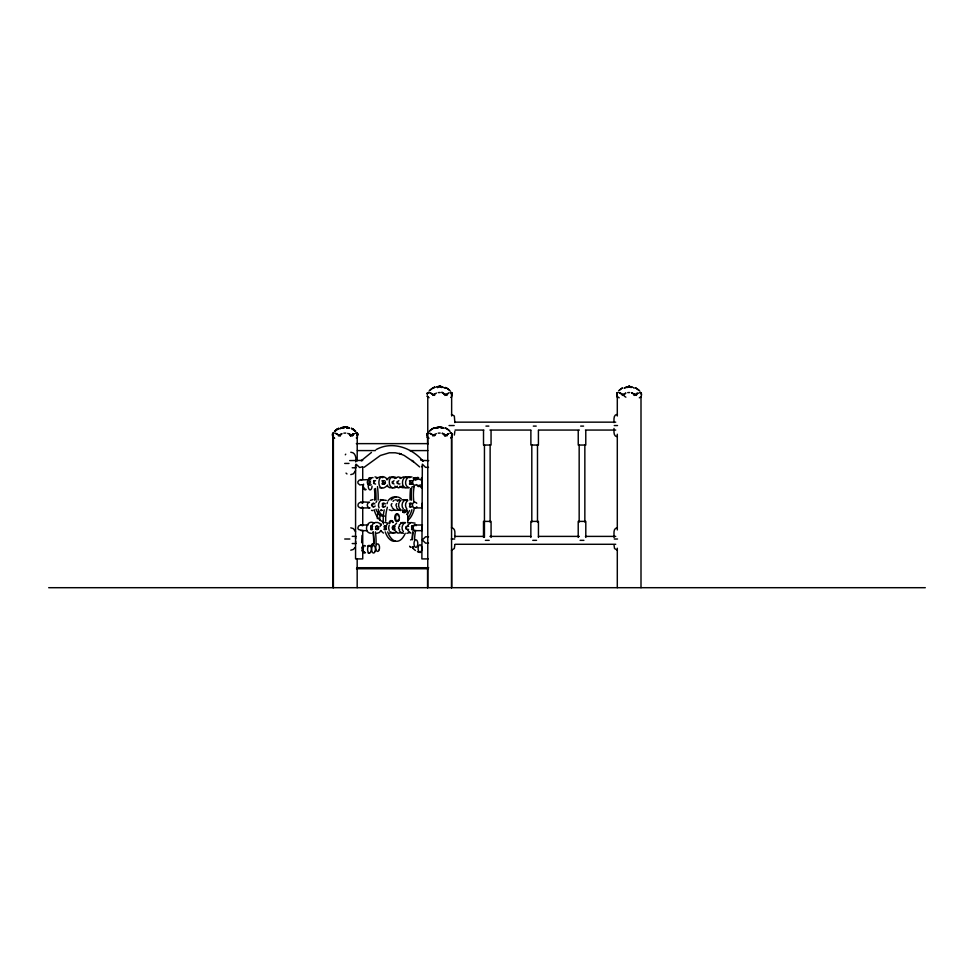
<?xml version="1.0" encoding="UTF-8"?>
<svg xmlns="http://www.w3.org/2000/svg" width="974" height="974" viewBox="0 0 974 974"><rect width="100%" height="100%" fill="white"/><g stroke="black" fill="none" stroke-linecap="round" stroke-linejoin="round"><path stroke-width="1.46" d="M362.632 466.729L359.686 467.532L356.034 464.184L355.595 465.511L355.571 558.906L362.73 558.906L362.73 530.282M428.511 467.362L425.577 467.362L422.339 464.184L421.876 558.906L428.134 558.906M454.858 431.385L454.334 435.049M454.858 544.868L454.334 548.532L451.473 550.2M641.501 395.407L641.257 392.814L641.428 394.726M355.595 538.634L355.68 537.417M332.597 433.613L332.548 435.317L332.804 433.357M332.609 433.6L332.633 435.256M357.202 435.256L357.239 433.613L357.178 460.958M422.132 480.718L422.192 484.175M422.144 526.179L422.217 529.637M361.658 542.713L361.999 535.432M386.995 503.716L387.457 502.426M380.067 526.447L381.284 524.012M389.21 525.132L388.577 527.835L389.21 530.538M355.547 470.698L353.392 473.827L350.774 474.606M422.192 503.302L422.192 506.906M386.593 479.695L389.576 477.065L393.825 477.686M362.413 506.906C361.561 508.939 358.529 507.564 357.994 505.92C357.227 500.161 366.821 502.523 369.523 502.267A2.837 2.459 -90 0 0 369.353 507.904M333.169 433.357L332.889 435.256L333.181 433.345M427.306 433.357L427.075 435.95M427.525 433.357L427.05 435.317L427.318 433.345M617.041 392.814L616.798 395.407M332.816 433.345L332.572 435.95M427.537 433.345L427.136 435.256M617.053 392.814L617.017 395.407M355.133 547.412L353.392 549.409L350.774 550.2M370.619 482.934C368.732 485.222 368.075 479.914 370.461 481.558M375.976 502.401L376.719 501.281M387.737 485.076C375.647 497.324 376.244 467.313 387.749 479.695M372.08 525.132C373.651 521.431 379.483 521.455 381.029 525.169M381.004 530.538L379.3 532.522L376.816 533.314M386.605 525.132L387.348 524.012M394.86 525.132L396.576 523.148M399.194 525.132L402.092 522.563L405.221 522.563M407.863 525.132L410.833 522.539L415.07 523.148M624.59 394.665L622.301 395.407L622.301 394.665M345.32 454.797L345.746 454.176M402.688 512.251A3.786 1.899 -90 0 0 403.09 511.642L404.356 510.181L406.815 510.181L407.156 511.46A22.171 11.079 -90 0 1 407.668 522.892M403.09 511.642L405.549 511.642L406.815 510.181M342.836 428.097L345.332 426.88L343.639 427.574M343.189 428.097L345.039 426.843L349.471 428.097M437.618 387.555L439.42 386.301L441.356 387.031L440.394 386.422M437.557 428.097L439.347 426.843L441.283 427.574M362.145 484.675L359.82 484.955L358.042 483.36L357.811 481.899L359.284 480.06L369.523 479.537M437.594 387.555L439.469 386.301L442.987 387.031M334.654 431.105L336.809 429.388M334.435 431.372L335.884 430.106M334.788 431.372L338.136 428.755M429.217 390.83L432.566 388.212M429.157 431.372L431.531 429.388M618.66 390.83L621.035 388.845M357.604 437.022L356.326 437.971M451.826 396.722L450.755 397.429M376.378 478.538L379.836 476.883L382.843 477.686M394.738 478.538L398.196 476.883L401.203 477.686M399.937 478.538L403.394 476.883L406.401 477.686M451.96 437.022L450.682 437.971M397.392 486.196C387.835 494.256 385.741 472.293 396.418 477.686M402.177 486.196L398.646 487.864L394.738 486.196M393.009 501.281L394.02 500.38M397.343 501.281L399.498 499.832M407.838 500.417C405.135 502.28 404.77 506.468 406.864 508.927M641.269 396.722L639.321 397.818M624.176 388.236L624.955 387.555M400.959 500.38C397.83 502.474 397.782 507.661 400.911 509.779M394.64 509.828L391.755 510.595L389.235 509.828M393.825 532.522L389.576 533.131M396.418 532.522L393.411 533.314L389.953 531.658M402.019 532.559L397.83 533.131L394.86 530.538M409.823 532.559L406.864 533.314M436.425 393.07L432.858 395.407L432.858 394.665M434.66 434.428L432.785 435.95M623.153 394.714L625.868 393.058L623.092 394.762M640.381 397.392L641.038 396.856M434.794 393.849L433.588 394.762L430.058 392.814L434.648 395.407M335.628 430.593L337.162 429.388M338.428 435.95L341.996 433.6L339.232 435.305L340.291 435.634M430.058 390.063L431.592 388.845M429.984 430.593L430.605 430.106M619.501 390.063L620.109 389.563M371.459 452.447L361.22 460.751L362.693 460.385L349.666 460.58M350.056 435.208L350.555 435.95L354.305 433.6L350.944 435.634M445.995 394.714L448.734 393.058L446.031 394.774L442.147 392.814M442.561 433.211A12.394 10.726 90 0 1 444.412 435.208L444.911 435.95L448.661 433.6L445.301 435.634M361.878 530.392L358.456 529.479L357.811 528.103L358.602 526.021L360.66 525.01L368.05 525.01M445.97 394.726L444.984 395.407L444.485 394.665M336.42 429.619L337.771 428.755M431.141 429.619L432.493 428.755M620.657 389.076L622.009 388.212M437.996 427.574L441.064 426.965M337.369 428.998L338.782 428.207M337.734 428.998L338.721 428.463M432.164 388.456L434.611 387.226M432.091 428.998L433.503 428.207M621.607 388.456L622.593 387.92M340.717 428.097L345.259 426.88M341.083 428.097L344.747 426.843M435.439 428.097L439.578 426.88L436.352 427.574M370.388 500.38L372.823 499.613M399.425 509.828L395.225 510.4L392.242 507.771M405.561 522.563C401.933 523.769 400.947 528.894 403.406 531.658M436.352 433.613L433.588 435.305L434.66 435.634M364.118 467.301L380.384 455.479L389.344 452.788L395.261 452.788L401.142 454.042L399.206 453.446L404.173 455.455L413.548 461.834L411.941 460.373L419.636 466.923M433.99 387.567L433.15 387.92L435.037 387.116L434.185 387.482M433.917 428.097L433.089 428.463L434.964 427.647L434.112 428.024M376.098 449.611C391.938 440.784 411.503 447.614 422.716 460.739L420.719 459.801L423.483 460.921L421.925 460.385L428.706 460.641M381.662 487.633L379.909 487.864M392.632 487.633L389.576 487.67L387.348 486.196M405.221 487.633L402.165 487.67L399.937 486.196M408.617 487.67C399.352 490.251 401.227 472.67 409.871 477.686M380.7 510.583L382.076 510.4M343.676 427.233L345.575 426.843L347.389 428.097M438.434 427.233L439.578 426.88M428.511 543.139L425.577 543.139L422.339 539.961L425.577 536.784L428.511 536.784M436.425 387.031L439.944 386.301L441.819 387.555L439.761 386.337L442.147 386.69M341.631 427.574L346.16 427.233M625.868 387.031L631.59 386.69M351.529 435.329L350.25 435.622M445.885 435.329L444.607 435.622M636.436 393.277L636.436 395.407L631.59 392.814L635.474 394.774L634.123 395.079M437.265 386.69L439.651 386.337M626.708 386.69L632.43 387.031M383.5 516.159L381.674 515.976A17.849 8.924 -90 0 1 375.964 509.183M395.225 499.808L399.425 500.38M629.094 386.337L627.061 387.555L628.851 386.301L631.262 387.555L629.387 386.301L627.512 387.031L629.094 386.337L630.799 387.031L629.837 386.422M346.927 427.574L344.857 426.88L346.488 427.233M617.382 414.352C613.17 414.547 614.046 419.806 614.022 422.606M617.382 527.823C612.573 528.188 614.363 534.58 614.022 537.551M380.177 499.613L386.264 500.38M403.394 499.613L406.353 500.38M384.742 522.344L387.701 523.111M346.123 427.233L344.175 426.965L344.918 426.88M438.945 426.965L441.746 428.097M427.951 392.619L428.84 392.534M617.394 392.619L618.283 392.534M333.157 433.15L334.411 433.077M427.659 433.15L428.779 433.077M440.163 426.843L440.881 427.233M438.276 392.619L440.236 392.534M627.719 392.619L629.679 392.534M343.846 433.15L345.807 433.077M438.215 433.15L440.163 433.077M455.077 422.156L615.726 422.156M449.038 425.541L454.188 425.541M614.265 425.541L617.528 425.541M485.953 426.101L488.851 426.101M533.314 426.101L536.211 426.101M580.674 426.101L583.572 426.101M344.93 426.88L348.558 427.574M455.077 430.058L483.883 430.058M489.934 430.058L530.854 430.058M538.439 430.058L579.36 430.058M585.423 430.058L615.726 430.058M339.804 435.208L340.717 435.208M350.506 435.317L353.112 435.317M434.173 435.208L435.074 435.208L433.917 435.622M444.412 435.208L445.106 435.208M356.326 443.633L428.243 443.633M357.385 450.585L375.367 450.585M409.835 450.585L427.805 450.585M344.711 463.429L348.984 463.429M352.223 467.776L356.07 467.776M361.147 507.929L369.998 507.929M414.62 507.929L421.986 507.929M415.082 525.01L422.473 525.01M361.135 530.66L367.04 530.66M414.62 530.66L422.01 530.66M371.435 533.326C362.657 533.216 366.906 518.485 374.174 523.148M352.223 536.357L356.07 536.357M455.077 536.394L483.883 536.394M489.934 536.394L530.854 536.394M538.439 536.394L579.36 536.394M585.423 536.394L615.726 536.394M344.711 539.012L349.849 539.012M451.254 539.012L454.7 539.012M614.265 539.012L617.528 539.012M485.393 540.339L489.179 540.339M532.754 540.339L536.54 540.339M580.114 540.339L583.901 540.339M352.223 543.553L356.07 543.553M455.077 544.283L615.726 544.283M356.752 567.708L428.67 567.708M356.496 568.755L428.414 568.755M48.7 587.699L925.3 587.699M360.697 479.537L361.865 479.78M360.684 502.267L362.316 503.095M360.66 525.01L362.121 525.534M428.317 392.534L429.376 392.619M451.473 392.619L450.572 392.534L451.461 392.619M375.002 476.87L377.559 477.686M407.388 499.613C402.664 499.236 400.399 505.689 403.406 508.927M451.473 414.352L454.334 416.02L454.858 422.606M617.382 436.717C613.17 436.535 614.046 431.263 614.022 428.463M451.473 527.823C456.307 528.2 454.529 534.568 454.858 537.551M617.382 550.2L614.521 548.532L614.022 544.868M350.774 452.24C355.607 452.313 356.46 458.218 355.693 461.907M350.774 527.823L353.392 528.602L355.547 531.731M619.233 397.806L617.029 396.722M412.075 477.065C405.647 475.02 402.822 485.783 409.092 487.67M400.789 510.583L398.354 509.828L396.576 507.771M372.823 510.583L371.52 510.364M403.394 533.314L400.959 532.559L399.194 530.538M384.389 516.098L383.805 515.976A17.849 8.924 -90 0 1 378.107 509.183M635.474 394.774L638.177 393.058L634.427 395.407L633.928 394.665M442.086 433.357L445.836 435.256M347.718 433.357L351.468 435.256M400.813 522.539L402.067 523.148M383.452 533.107L380.542 530.538M445.24 387.482L446.262 387.92L445.435 387.567M445.167 428.024L446.189 428.463L445.362 428.097M429.972 433.357L433.442 435.256L429.984 433.345M335.616 433.357L339.086 435.256L335.628 433.345M429.108 397.696L427.817 396.856M429.035 438.239L427.744 437.399M334.679 438.239L333.388 437.399M333.875 437.971L332.804 437.265M402.615 499.832L403.76 500.38M383.135 500.38L382.003 499.832C378.874 500.88 377.632 504.934 379.081 507.771M408.678 522.563L409.871 523.148M380.871 509.828L382.003 510.364M410.76 533.107L407.863 530.538M442.086 427.233L443.84 428.097M347.365 427.233L349.118 428.097M635.279 387.676L638.798 390.063M635.705 387.92L639.638 390.83M445.836 387.676L447.249 388.456M445.775 428.207L447.176 428.998M351.407 428.207L352.819 428.998M351.468 428.463L352.466 428.998M340.218 435.95L339.561 435.622M443.901 393.447L446.993 395.407L446.993 394.665M443.84 433.99L446.92 435.95L446.92 435.208M349.471 433.99L352.564 435.95L352.564 433.82M446.847 388.212L448.198 389.076M446.774 428.755L448.137 429.619M352.418 428.755L353.769 429.619M352.064 428.755L355.4 431.372M624.224 396.101L625.868 397.185M447.821 388.845L450.195 390.83M447.748 429.388L450.122 431.372M353.392 429.388L355.766 431.372M353.026 429.388L354.56 430.593M448.746 389.563L449.355 390.063M448.673 430.106L449.282 430.593M354.305 430.106L354.926 430.593M617.26 396.856L617.918 397.392M427.525 437.399L428.183 437.935M333.68 437.935L332.597 437.022M633.344 387.555L634.123 388.236M443.901 387.555L444.68 388.236M427.391 396.479L428.085 397.161M427.318 437.022L428.012 437.703M427.099 437.022L427.793 437.703M332.95 437.022L333.656 437.703M451.559 394.665L452.058 395.407L451.814 392.814L451.839 395.407L451.339 394.665M427.05 395.98L427.586 396.722M451.741 433.345L452.021 435.256L451.753 433.357M357.373 433.345L357.665 435.256L357.385 433.357M357.02 433.345L357.3 435.256L357.032 433.357M421.888 466.339L422.399 467.362M404.356 510.181L404.685 511.46M355.595 465.511L355.68 466.729M355.595 541.288L355.68 542.506M427.282 393.934L427.598 392.814L427.282 393.934M383.184 522.612L382.551 521.516A23.826 11.907 -90 0 1 374.576 511.204A9.545 4.773 -90 0 1 374.162 509.67M362.718 467.009L362.718 479.062M362.718 485.089L362.718 503.168M362.73 507.685L362.73 525.765M641.002 396.235L641.002 587.699M617.297 396.235L617.297 415.995M617.297 434.221L617.297 529.953M617.297 548.192L617.297 587.699M585.776 430.471L585.776 445.045L578.239 445.045L578.239 430.471M585.8 537.417L585.8 521.394L578.215 521.394L578.215 537.417M584.85 444.68L584.85 522.113M579.165 444.68L579.165 522.113M538.415 430.471L538.415 445.045L530.879 445.045L530.879 430.471M538.439 537.417L538.439 521.394L530.854 521.394L530.854 537.417M537.49 444.68L537.49 522.113M531.804 444.68L531.804 522.113M491.054 430.471L491.054 445.045L483.518 445.045L483.518 430.471M491.079 537.417L491.079 521.394L483.494 521.394L483.494 537.417M490.129 444.68L490.129 522.113M484.443 444.68L484.443 537.295M451.644 394.714L451.644 415.995M451.644 435.743L451.644 528.432M451.644 549.713L451.644 587.699M451.571 435.317L451.571 587.699M427.769 396.235L427.769 587.699M427.562 436.827L427.562 444.363M427.562 568.086L427.562 587.699M357.178 559.027L357.178 587.699M333.376 435.317L333.376 587.699M333.047 436.827L333.047 587.699M363.57 546.219A2.837 1.424 -90 0 0 362.413 549.166A2.837 1.424 -90 0 0 363.716 551.844A32.641 16.315 90 0 0 364.726 552.197A2.837 1.424 -90 0 1 363.144 549.762M372.117 545.075A25.957 12.979 -90 0 0 373.675 543.492A31.29 15.645 -90 0 0 372.896 532.048M374.418 488.948A23.826 11.907 90 0 1 374.54 500.186M364.812 489.118A2.837 1.424 -90 0 1 364.215 488.291M367.904 479.865A28.283 14.147 90 0 1 371.922 477.698A9.85 4.931 90 0 1 373.066 477.71M377.474 486.586A46.448 23.218 -90 0 1 378.131 500.076M375.501 531.95A46.241 23.12 -90 0 1 376.061 544.332M414.547 539.62A31.29 15.645 -90 0 1 415.521 530.83M420.415 552.502A32.641 16.315 -90 0 1 417.383 551.661M415.435 550.48A32.641 16.315 -90 0 1 412.684 547.814A2.837 1.424 -90 0 1 412.27 546.609M412.148 539.657A46.241 23.12 -90 0 1 412.696 531.95M415.35 524.669A2.837 1.424 -90 0 1 415.91 525.619M410.066 500.076A46.448 23.218 -90 0 1 410.517 488.485M413.487 478.697A9.85 4.931 -90 0 1 416.275 477.698A28.283 14.147 90 0 1 417.103 477.942M418.723 485.308A40.786 20.393 -90 0 1 422.022 488.461M414.12 486.793A23.826 11.907 -90 0 0 413.658 500.186L413.792 501.208A9.545 4.773 90 0 1 413.987 501.987M414.303 508.002A9.545 4.773 90 0 1 413.609 511.204A23.826 11.907 90 0 1 407.996 520.226M409.543 510.473A17.849 8.924 -90 0 1 406.815 514.479M362.365 551.357A2.837 1.424 -90 0 1 361.89 550.237M361.829 548.058A2.837 1.424 -90 0 1 362.255 546.852M421.949 484.833A2.837 1.424 -90 0 1 421.852 488.291M411.527 500.186A23.826 11.907 90 0 1 411.99 486.793M414.145 477.698A28.283 14.147 -90 0 1 415.788 478.283M408.033 518.01A23.826 11.907 -90 0 0 411.478 511.204A9.545 4.773 90 0 0 411.892 509.67M412.416 539.62A31.29 15.645 -90 0 1 413.171 532.048M375.55 488.485A46.448 23.218 -90 0 1 376.001 500.076M370.936 477.71A9.85 4.931 -90 0 1 371.508 477.905M373.371 531.95A46.241 23.12 90 0 1 373.931 544.332M368.963 477.942A28.283 14.147 90 0 1 369.791 477.698M436.486 428.146A15.487 13.417 -90 0 1 437.521 427.903M441.746 427.903A15.487 13.417 -90 0 1 442.793 428.146M441.928 392.12A12.394 10.726 90 0 1 443.913 393.946M342.118 428.146A15.487 13.417 -90 0 1 343.165 427.903M347.389 427.903A15.487 13.417 90 0 1 348.436 428.146M624.979 387.932A15.487 13.417 90 0 1 625.99 387.603M339.743 428.901A15.487 13.417 -90 0 1 340.742 428.475M341.764 428.146A15.487 13.417 -90 0 1 343.859 427.756M347.024 427.903A15.487 13.417 90 0 1 348.071 428.146M346.988 473.924A5.114 4.566 -90 0 1 346.05 473.108M383.939 482.812A1.704 1.473 -90 0 1 382.137 484.017M382.137 480.718A1.704 1.473 -90 0 1 382.514 480.657M385.461 482.812A1.704 1.473 -90 0 1 383.293 483.847A1.704 1.473 -90 0 1 382.989 481.156A1.704 1.473 -90 0 1 385.314 481.509M384.693 482.812A1.704 1.473 -90 0 1 382.234 483.579M382.234 481.156A1.704 1.473 -90 0 1 383.269 480.657M396.747 506.577A1.704 1.473 -90 0 1 396.747 503.619M370.692 526.362A1.704 1.473 -90 0 1 372.482 526.63M372.482 529.04A1.704 1.473 -90 0 1 370.692 529.308M372.567 529.479A1.704 1.473 -90 0 1 370.717 527.835A1.704 1.473 -90 0 1 372.567 526.191M370.68 526.13A1.704 1.473 -90 0 1 372.105 527.397M372.105 528.273A1.704 1.473 -90 0 1 370.68 529.539M399.949 483.847A1.704 1.473 -90 0 1 397.855 483.019A1.704 1.473 -90 0 1 398.829 480.718M397.416 483.579A1.704 1.473 -90 0 1 397.173 481.509M384.267 526.362A1.704 1.473 -90 0 1 386.288 526.983M386.288 528.687A1.704 1.473 -90 0 1 384.267 529.308M386.508 529.308A1.704 1.473 -90 0 1 384.292 527.835A1.704 1.473 -90 0 1 386.508 526.362M384.243 526.13A1.704 1.473 -90 0 1 385.68 527.397M385.68 528.273A1.704 1.473 -90 0 1 384.243 529.539M373.821 503.619A1.704 1.473 -90 0 0 372.701 503.448A1.704 1.473 -90 0 1 373.066 503.619M373.468 506.748A1.704 1.473 -90 0 1 372.701 506.748M371.8 505.956A1.704 1.473 -90 0 1 372.031 503.899M375.124 505.956A1.704 1.473 -90 0 1 372.993 506.492A1.704 1.473 -90 0 1 372.713 504.008A1.704 1.473 -90 0 1 374.88 503.899M399.693 529.479A1.704 1.473 -90 0 1 399.34 529.308M398.804 528.687A1.704 1.473 -90 0 1 398.804 526.983M399.34 526.362A1.704 1.473 -90 0 1 399.693 526.191M373.675 480.718A1.704 1.473 -90 0 1 374.053 480.657M373.773 483.579A1.704 1.473 -90 0 1 373.541 483.226M373.541 481.509A1.704 1.473 -90 0 1 374.82 480.657M375.574 484.078A1.704 1.473 -90 0 1 374.101 482.373A1.704 1.473 -90 0 1 375.574 480.657M376.548 526.13A1.704 1.473 -90 0 1 377.973 527.397M377.973 528.273A1.704 1.473 -90 0 1 376.548 529.539M375.806 529.308A1.704 1.473 -90 0 1 375.501 529.04M375.501 526.63A1.704 1.473 -90 0 1 375.806 526.362M378.728 528.273A1.704 1.473 -90 0 1 376.463 529.235A1.704 1.473 -90 0 1 376.463 526.435A1.704 1.473 -90 0 1 378.728 527.397M408.617 529.308A1.704 1.473 -90 0 1 406.401 527.835A1.704 1.473 -90 0 1 408.617 526.362M406.389 529.308A1.704 1.473 -90 0 1 405.695 528.273M405.695 527.397A1.704 1.473 -90 0 1 406.389 526.362M391.962 506.577A1.704 1.473 -90 0 1 391.962 503.619M382.283 504.252A1.704 1.473 -90 0 1 384.304 503.619M383.951 506.748A1.704 1.473 -90 0 1 382.283 505.956M382.429 503.448A1.704 1.473 -90 0 1 383.549 503.619M383.184 506.748A1.704 1.473 -90 0 1 382.429 506.748M385.594 505.956A1.704 1.473 -90 0 1 383.476 506.492A1.704 1.473 -90 0 1 383.196 504.008A1.704 1.473 -90 0 1 385.363 503.899M394.044 484.017A1.704 1.473 -90 0 1 394.044 480.718M392.632 483.579A1.704 1.473 -90 0 1 392.388 481.509M392.242 528.273A1.704 1.473 -90 0 1 394.945 526.983M394.945 528.687A1.704 1.473 -90 0 1 392.936 529.308M394.811 529.479A1.704 1.473 -90 0 1 392.948 527.835A1.704 1.473 -90 0 1 394.811 526.191M392.912 526.13A1.704 1.473 -90 0 1 394.336 527.397M394.336 528.273A1.704 1.473 -90 0 1 392.912 529.539M415.874 530.416A2.837 2.459 -90 0 1 412.404 527.555A2.837 2.459 -90 0 1 416.275 525.522M416.848 506.748A2.837 2.459 -90 0 1 413.256 507.259A2.837 2.459 -90 0 1 413.122 503.071A2.837 2.459 -90 0 1 416.75 503.29M416.409 484.565A2.837 2.459 -90 0 1 412.428 482.836A2.837 2.459 -90 0 1 415.715 479.707M371.191 484.675A2.837 2.459 -90 0 1 367.32 482.641A2.837 2.459 -90 0 1 370.777 479.78M411.588 526.362A1.704 1.473 -90 0 1 413.366 526.63M413.366 529.04A1.704 1.473 -90 0 1 411.588 529.308M413.816 529.308A1.704 1.473 -90 0 1 411.6 527.835A1.704 1.473 -90 0 1 413.816 526.362M411.564 526.13A1.704 1.473 -90 0 1 412.988 527.397M412.988 528.273A1.704 1.473 -90 0 1 411.564 529.539M409.543 503.899A1.704 1.473 -90 0 1 411.332 503.619M410.967 506.748A1.704 1.473 -90 0 1 409.543 506.31M409.445 503.448A1.704 1.473 -90 0 1 410.565 503.619M410.212 506.748A1.704 1.473 -90 0 1 409.445 506.748M412.623 505.956A1.704 1.473 -90 0 1 410.504 506.492A1.704 1.473 -90 0 1 410.212 504.008A1.704 1.473 -90 0 1 412.392 503.899M411.259 482.812A1.704 1.473 -90 0 1 409.445 484.017M409.445 480.718A1.704 1.473 -90 0 1 409.835 480.657M412.769 482.812A1.704 1.473 -90 0 1 410.602 483.847A1.704 1.473 -90 0 1 410.298 481.156A1.704 1.473 -90 0 1 412.623 481.509M412.014 482.812A1.704 1.473 -90 0 1 409.543 483.579M409.543 481.156A1.704 1.473 -90 0 1 410.59 480.657M421.986 549.969A3.786 1.899 -90 0 1 421.925 548.983M410.943 547.376A3.786 1.899 -90 0 1 410.456 547.23M410.005 546.84A3.786 1.899 -90 0 1 409.616 546.219M410.529 539.913A3.786 1.899 -90 0 1 411.016 539.803M413.171 548.52A3.786 1.899 -90 0 1 413.451 546.633M422.132 484.821A3.786 1.899 -90 0 1 421.669 484.419M420.829 480.121A3.786 1.899 -90 0 1 422.192 477.503M413.402 478.563A3.786 1.899 -90 0 1 413.792 477.942M415.91 480.121A3.786 1.899 -90 0 1 418.71 477.93M413.621 479.537A2.837 1.424 -90 0 1 414.534 478.38M417.14 478.599A2.837 1.424 -90 0 1 417.493 478.38M417.651 479.488A3.786 1.899 -90 0 1 419.551 479.561M420.196 484.76A3.786 1.899 -90 0 1 416.909 484.638M413.682 479.013A3.786 1.899 -90 0 1 414.62 479.561M414.096 486.476A3.786 1.899 -90 0 1 413.122 486.44M379.811 520.104A22.171 11.079 -90 0 1 380.091 514.345M377.34 518.655A22.171 11.079 -90 0 1 378.046 511.569M366.139 489.411A3.786 1.899 -90 0 1 363.862 488.717A3.786 1.899 -90 0 1 363.594 484.139M372.044 486.172A3.786 1.899 -90 0 1 369.621 489.739A3.786 1.899 -90 0 1 368.525 484.139M364.726 488.753A2.837 1.424 -90 0 1 364.398 488.412M367.709 545.976A3.786 1.899 -90 0 1 369.596 546.049M369.536 552.611A3.786 1.899 -90 0 1 368.099 552.928M371.082 545.708A3.786 1.899 -90 0 1 373.225 544.028M365.469 552.611A3.786 1.899 -90 0 1 362.657 549.214A3.786 1.899 -90 0 1 365.53 546.049M363.387 547.644A2.837 1.424 -90 0 1 363.643 547.108M395.286 541.191A22.171 11.079 -90 0 1 385.229 531.889M383.476 523.988A22.171 11.079 -90 0 1 384.231 509.816M387.908 501.001A22.171 11.079 -90 0 1 396.174 497.276M391.171 499.954A22.171 11.079 -90 0 1 401.398 498.992M405.257 533.302A22.171 11.079 -90 0 1 387.689 531.889M385.716 521.114A22.171 11.079 -90 0 1 387.384 507.271M405.549 511.642A3.786 1.899 -90 0 1 402.372 509.95M389.831 523.428A3.786 1.899 -90 0 1 391.414 520.652A3.786 1.899 -90 0 1 393.301 522.514M389.003 523.428A3.786 1.899 -90 0 1 390.586 520.652A3.786 1.899 -90 0 1 392.473 522.514M398.305 519.58A3.786 1.899 -90 0 1 395.444 520.579A3.786 1.899 -90 0 1 395.444 514.783A3.786 1.899 -90 0 1 398.305 515.782M332.962 433.613L332.986 435.256L332.962 433.6M427.391 393.07L427.233 393.898L427.391 393.058M427.318 433.613L427.355 435.256L427.33 433.6M616.822 393.07L616.871 394.787L616.834 393.058M357.738 434.428L357.568 435.256L357.592 433.613L357.738 434.428M452.167 393.886L451.985 394.726L452.033 393.07L452.179 393.837M451.084 392.534L450.037 392.619L451.096 392.534M640.527 392.534L639.48 392.619L640.539 392.534M356.654 433.065L355.607 433.15L356.667 433.077M451.011 433.065L449.964 433.15L451.023 433.077M640.916 392.619L640.259 392.559L640.904 392.619M620.888 393.447L619.488 392.814L622.958 394.714L620.888 393.447M417.529 545.55A3.786 1.899 -90 0 0 415.947 539.803A3.786 1.899 -90 0 0 414.242 545.416A3.786 1.899 -90 0 0 417.529 545.55M421.608 550.541A3.786 1.899 -90 0 0 420.025 544.795A3.786 1.899 -90 0 0 418.333 550.42A3.786 1.899 -90 0 0 421.608 550.541M375.16 551.247A3.786 1.899 -90 0 0 373.578 545.501A3.786 1.899 -90 0 0 371.885 551.126A3.786 1.899 -90 0 0 375.16 551.247M379.251 549.616A3.786 1.899 -90 0 0 377.668 543.869A3.786 1.899 -90 0 0 375.964 549.494A3.786 1.899 -90 0 0 379.251 549.616M371.094 551.247A3.786 1.899 -90 0 0 369.511 545.501A3.786 1.899 -90 0 0 367.807 551.126A3.786 1.899 -90 0 0 371.094 551.247M398.816 520.36A3.786 1.899 -90 0 0 397.964 514.016A3.786 1.899 -90 0 0 395.651 518.667A3.786 1.899 -90 0 0 398.816 520.36"/></g></svg>
